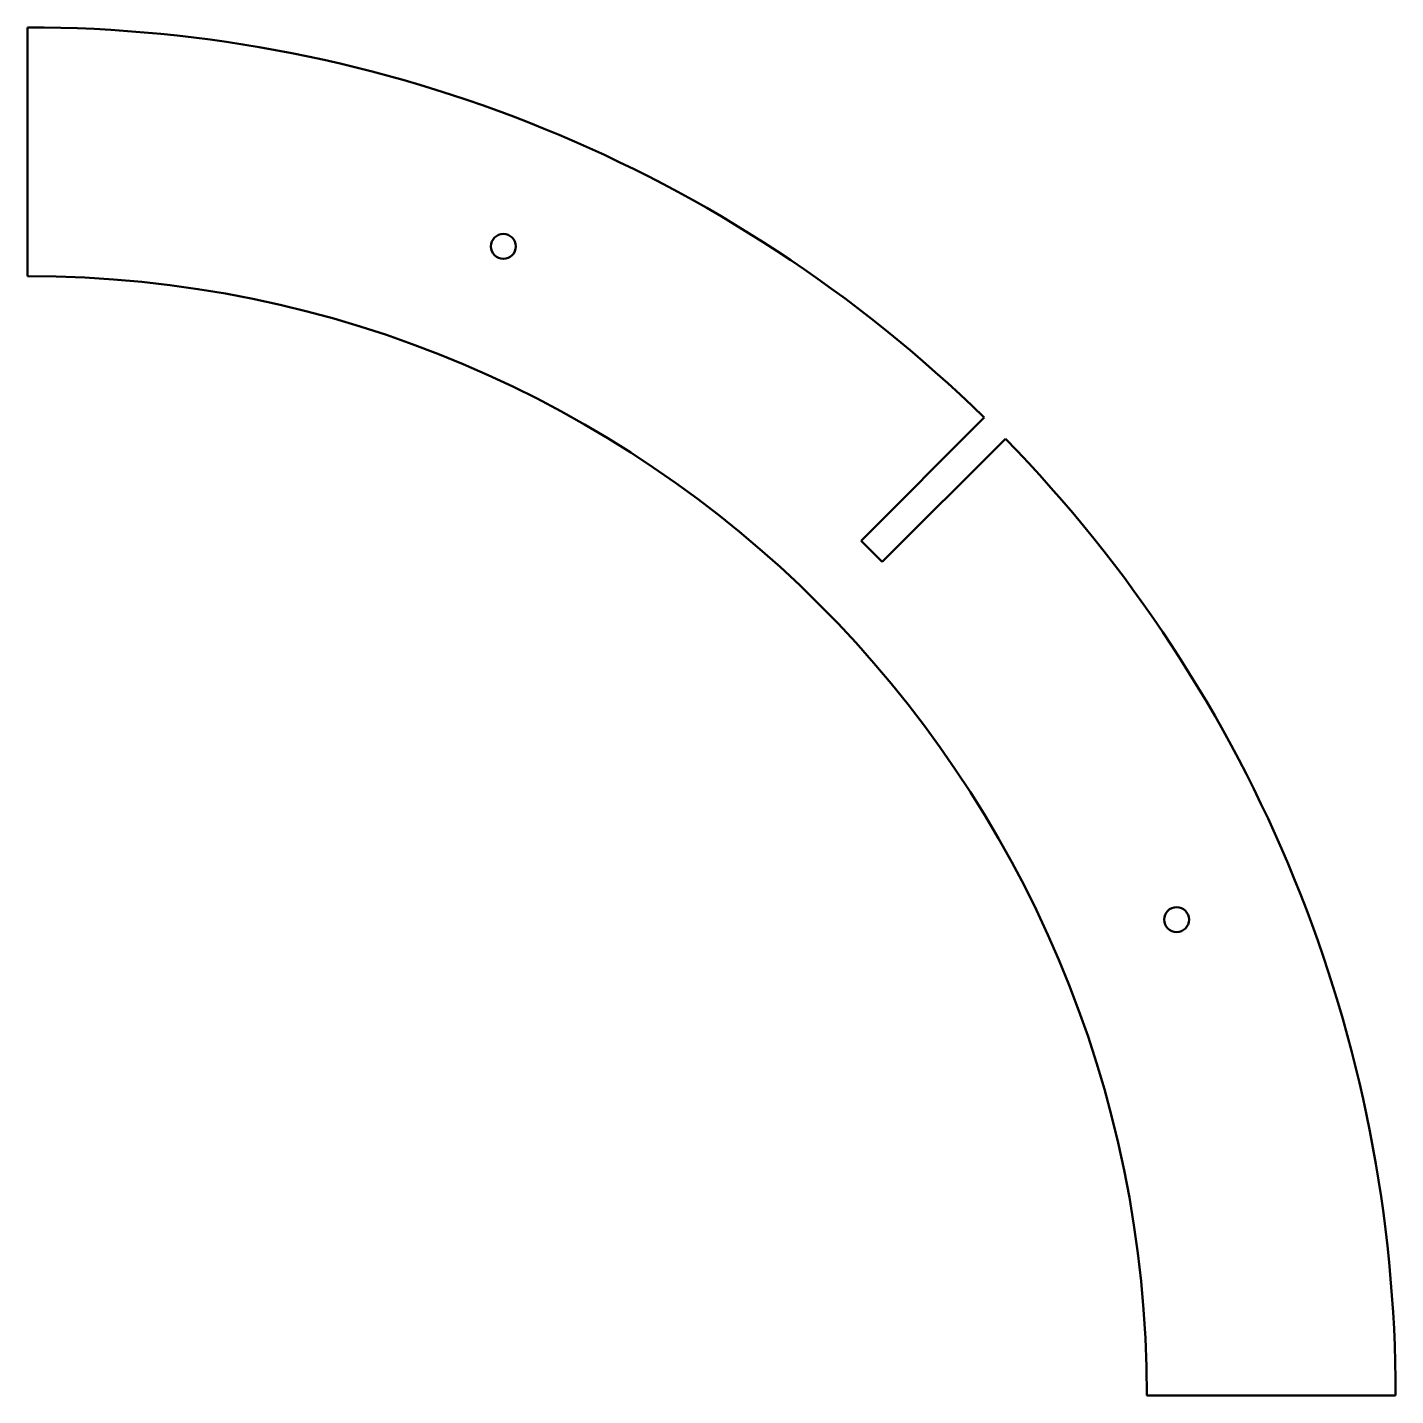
# Model space of a CAD drawing. Header units: millimetres. Extents: x 0 to 550, y 0 to 550.
import ezdxf

# ---------------------------------------------------------------- set-up
doc = ezdxf.new("R2010")
doc.units = ezdxf.units.MM
doc.layers.add('IV_INTERIOR_PROFILES', color=7, linetype='Continuous', lineweight=50)
doc.layers.add('IV_OUTER_PROFILE', color=7, linetype='Continuous', lineweight=50)

msp = doc.modelspace()

# ---------------------------------------------------------------- linework, layer by layer
at = {"layer": 'IV_INTERIOR_PROFILES'}
for centre in [(191.34, 461.94), (461.94, 191.34)]:
    msp.add_circle(centre, 5, dxfattribs=at)
at = {"layer": 'IV_OUTER_PROFILE'}
for p, q in [((0, 450), (0, 550)), ((335.17, 343.65), (384.64, 393.13)), ((393.13, 384.64), (343.65, 335.17)), ((343.65, 335.17), (335.17, 343.65)), ((550, 0), (450, 0))]:
    msp.add_line(p, q, dxfattribs=at)
for radius, start, end in [(550, 45.6251, 90), (450, 0, 90), (550, 0, 44.3749)]:
    msp.add_arc((0, 0), radius, start, end, dxfattribs=at)

doc.saveas('drawing.dxf')
